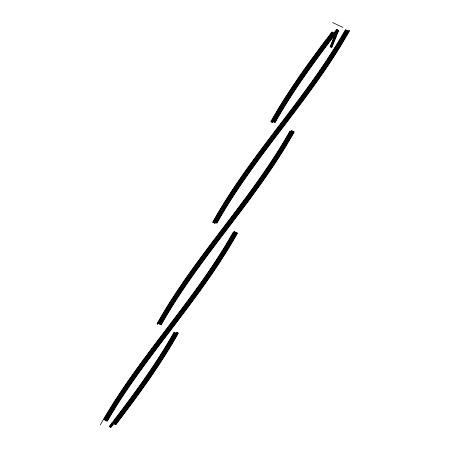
<?xml version="1.0" encoding="UTF-8"?>
<svg xmlns="http://www.w3.org/2000/svg" width="450" height="450" viewBox="0 0 450 450"><rect width="100%" height="100%" fill="white"/><g stroke="black" fill="none" stroke-linecap="round" stroke-linejoin="round"><path stroke-width="0.67" d="M330.019 46.862L336.932 29.779M330.384 46.974L337.292 29.908M110.183 427.016L111.847 422.882M338.017 30.167L331.121 47.199M338.377 30.296L331.481 47.334M338.743 30.426L331.841 47.464M330.756 47.081L337.657 30.037C314.921 59.597 292.798 89.769 274.393 122.265M215.865 222.733C252.36 157.016 306.394 103.067 343.699 38.002M216.214 222.885C251.674 159.576 302.58 106.881 340.312 45.073M216.568 223.037C252.028 159.739 302.929 107.049 340.65 45.253M216.917 223.189C252.377 159.902 303.272 107.218 340.988 45.428M212.619 222.3C246.043 162.242 293.456 111.802 330.542 54.197L330.874 54.377L335.379 47.278M212.963 222.463C246.308 162.546 293.586 112.207 330.626 54.765M213.306 222.626C251.246 154.142 308.025 98.263 345.842 29.807M213.654 222.789C251.595 154.311 308.368 98.426 346.185 29.976M213.998 222.958C252.152 154.575 308.301 98.415 346.871 30.308M214.341 223.121C252.501 154.744 308.649 98.584 347.214 30.476M214.689 223.284C252.849 154.912 308.993 98.747 347.558 30.645M215.032 223.447C250.667 159.474 302.164 106.374 340.121 43.931M270.759 121.719C287.016 92.858 306.236 65.824 326.211 39.448M271.108 121.883C288.647 90.118 310.764 61.082 331.954 31.877M271.451 122.051C289.232 90.433 310.624 61.076 332.595 32.276M271.794 122.214C289.569 90.608 310.956 61.262 332.916 32.473M272.137 122.383C289.907 90.788 311.287 61.453 333.236 32.676M272.481 122.546C290.244 90.968 311.614 61.639 333.562 32.878M176.681 332.241C158.513 364.573 136.519 394.498 114.058 423.934M177.024 332.404C158.856 364.736 136.868 394.667 114.407 424.103M177.368 332.567C159.199 364.888 137.233 394.83 114.761 424.249M177.711 332.736C159.536 365.062 137.571 395.01 115.093 424.434M178.059 332.899C159.874 365.237 137.903 395.196 115.419 424.626M178.403 333.067C160.211 365.417 138.234 395.381 115.74 424.828M273.358 121.764C291.752 89.207 313.982 59.079 336.651 29.419M273.701 121.933C292.089 89.387 314.314 59.265 336.977 29.616M274.05 122.096C292.427 89.567 314.64 59.456 337.298 29.818M274.736 122.428C293.102 89.921 315.304 59.833 337.939 30.218M275.079 122.597C293.439 90.101 315.63 60.024 338.259 30.42M174.42 332.364C155.644 365.625 132.778 396.382 109.592 426.696M174.763 332.533C155.981 365.805 133.104 396.574 109.913 426.898M175.106 332.696C156.319 365.979 133.436 396.765 110.233 427.101M289.974 130.984C251.499 199.305 195.244 255.487 156.932 323.91M175.449 332.865C156.656 366.159 133.768 396.951 110.554 427.298M290.317 131.153C251.848 199.474 195.587 255.656 157.275 324.073M290.661 131.316C252.197 199.637 195.936 255.825 157.618 324.242M100.305 424.879C138.701 356.659 194.822 300.476 233.196 232.239M174.077 332.196C155.284 365.479 132.446 396.191 109.271 426.499M291.549 130.539C253.204 199.007 196.892 255.206 158.422 323.589M175.792 333.028C156.999 366.322 134.162 397.052 110.976 427.365M234.073 231.463C196.729 298.294 142.206 353.402 103.826 419.558M291.892 130.708C253.553 199.176 197.241 255.375 158.766 323.758M234.416 231.632C199.373 294.441 149.074 346.776 111.358 407.812M292.236 130.871C253.896 199.344 197.584 255.549 159.109 323.927M234.759 231.795C197.218 298.502 143.184 354.105 104.164 419.726M292.579 131.04C254.239 199.513 197.933 255.718 159.452 324.096M235.102 231.964C197.567 298.671 143.533 354.279 104.507 419.895M292.922 131.209C254.588 199.682 198.276 255.887 159.795 324.259M235.446 232.132C197.904 298.828 143.888 354.459 104.85 420.064M293.265 131.372C254.931 199.851 198.624 256.056 160.138 324.428M235.794 232.301C198.248 299.002 144.231 354.628 105.193 420.233M293.608 131.541C255.279 200.019 198.968 256.224 160.481 324.596M236.138 232.464C198.591 299.171 144.579 354.797 105.536 420.401M293.951 131.709C255.623 200.188 199.316 256.393 160.824 324.759M236.481 232.633C198.939 299.34 144.922 354.966 105.874 420.57M294.294 131.873C255.971 200.357 199.659 256.562 161.167 324.928M236.824 232.802C199.288 299.509 145.26 355.134 106.217 420.744M237.167 232.965C199.631 299.683 145.609 355.309 106.56 420.913M237.51 233.134C200.183 299.993 145.654 355.106 107.241 421.251M345.499 29.644L335.278 46.71M346.528 30.144L335.807 48.015M347.901 30.814L343.929 37.62M348.345 30.802L344.278 37.772M348.688 30.966L344.616 37.946M106.903 421.082L114.064 409.224M344.048 38.16L340.476 44.083M344.391 38.329L340.813 44.258M341.151 44.426L349.003 30.791M340.223 44.494L341.241 45.017L349.695 30.746L349.172 30.493M335.042 47.098L330.789 53.803M335.469 47.841L335.717 47.453M326.531 39.651L332.274 32.074M332.606 22.5L342.838 27.439"/></g></svg>
